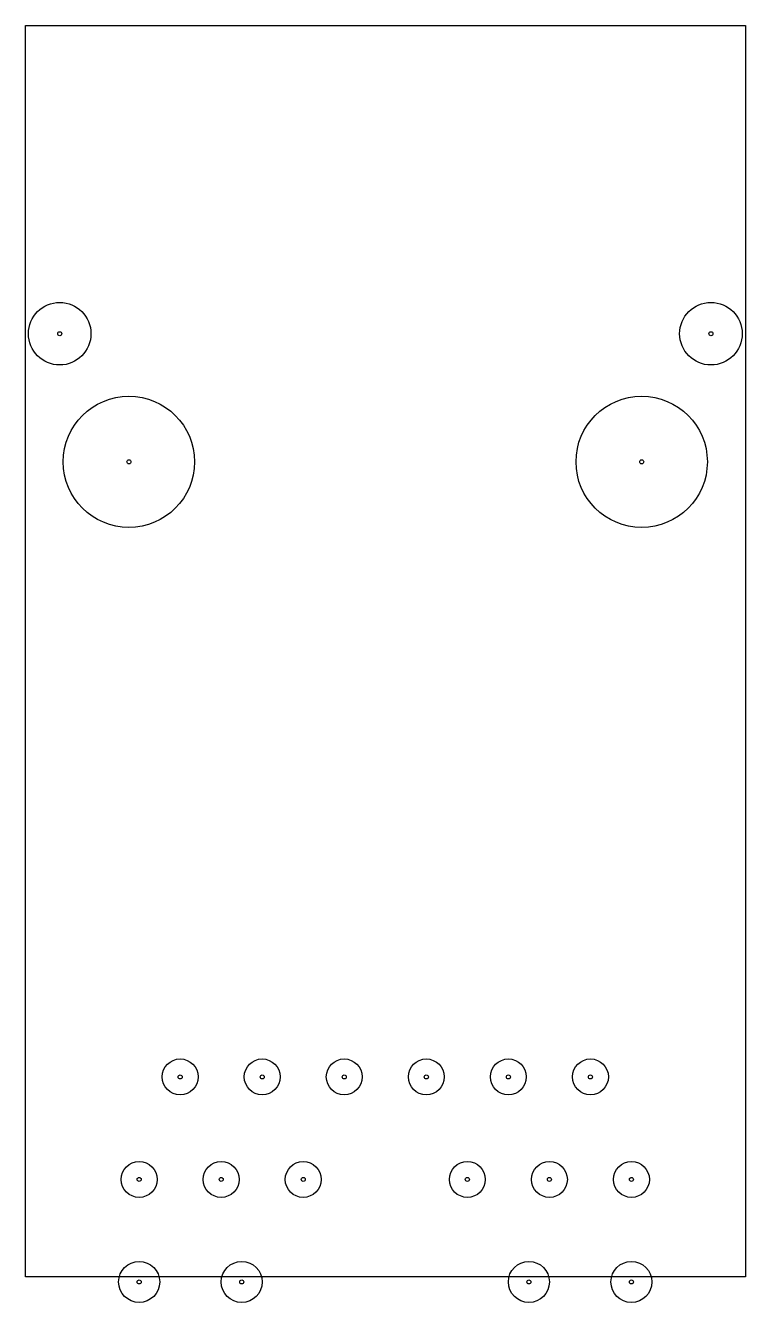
# Model space of a CAD drawing. Header units: millimetres. Extents: x 2.2 to 20, y -1.6 to 30.1.
import ezdxf

# ---------------------------------------------------------------- set-up
doc = ezdxf.new("R2010")
doc.units = ezdxf.units.MM
doc.layers.get('0').update_dxf_attribs({"linetype": 'CONTINUOUS'})

msp = doc.modelspace()

# ---------------------------------------------------------------- linework, layer by layer
msp.add_lwpolyline([(2.17, 30.05), (20, 30.05), (20, -0.95), (2.17, -0.95)], close=True)
for centre, radius in [((3.016, 22.415), 0.775), ((19.145, 22.415), 0.775), ((3.016, 22.415), 0.05), ((19.145, 22.415), 0.05), ((4.73, 19.24), 1.626), ((17.43, 19.24), 1.626), ((4.73, 19.24), 0.05), ((17.43, 19.24), 0.05), ((6, 4), 0.445), ((8.032, 4), 0.445), ((10.064, 4), 0.445), ((12.096, 4), 0.445), ((14.128, 4), 0.445), ((16.16, 4), 0.445), ((6, 4), 0.05), ((8.032, 4), 0.05), ((10.064, 4), 0.05), ((12.096, 4), 0.05), ((14.128, 4), 0.05), ((16.16, 4), 0.05), ((4.984, 1.46), 0.445), ((7.016, 1.46), 0.445), ((9.048, 1.46), 0.445), ((13.112, 1.46), 0.445), ((15.144, 1.46), 0.445), ((17.176, 1.46), 0.445), ((4.984, 1.46), 0.05), ((7.016, 1.46), 0.05), ((9.048, 1.46), 0.05), ((13.112, 1.46), 0.05), ((15.144, 1.46), 0.05), ((17.176, 1.46), 0.05), ((4.984, -1.08), 0.508), ((4.984, -1.08), 0.508), ((7.524, -1.08), 0.508), ((14.636, -1.08), 0.508), ((17.176, -1.08), 0.508), ((4.984, -1.08), 0.05), ((7.524, -1.08), 0.05), ((14.636, -1.08), 0.05), ((17.176, -1.08), 0.05)]:
    msp.add_circle(centre, radius)

doc.saveas('drawing.dxf')
